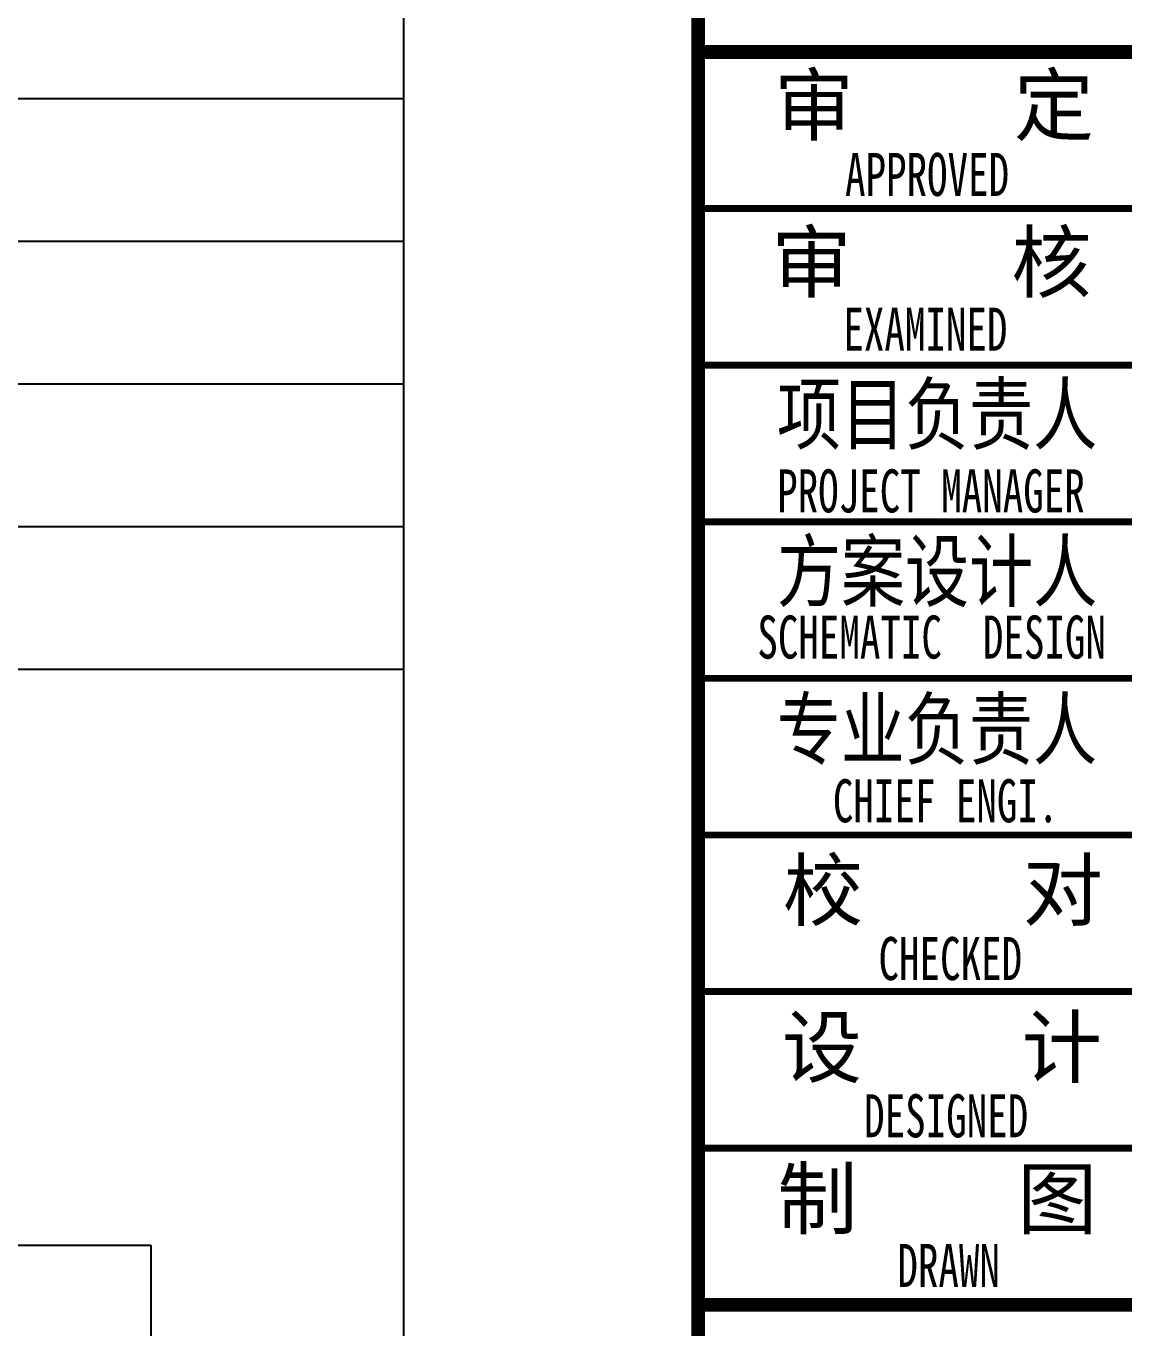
# Model space of a CAD drawing. Extents: x 3774419 to 4775970, y -926964 to 2266.
# Drawn here: x 3911784 to 3917393, y -622282 to -615631 of the extents above; entities that cross this region are included whole.
import ezdxf
from ezdxf.enums import TextEntityAlignment as Align

# ---------------------------------------------------------------- set-up
doc = ezdxf.new("R2010")
doc.units = 0
doc.header["$LTSCALE"] = 1000
doc.header["$MEASUREMENT"] = 0
for name, color, linetype in [('!!电气', 1, 'CONTINUOUS'), ('TEL_TEXT', 7, 'CONTINUOUS'), ('图签文字', 4, 'CONTINUOUS')]:
    doc.layers.add(name, color=color, linetype=linetype)
doc.layers.add('图框', color=147, linetype='CONTINUOUS', lineweight=20)
doc.styles.add('建筑图签-1', font='simhei.ttf', dxfattribs={"width": 0.7})

# ---------------------------------------------------------------- blocks, each defined once
blk = doc.blocks.new('A$C7E752094')
at = {"layer": '图框'}
for points, const_width in [([(0, -2200.3), (0, 37799.7)], 70), ([(7000, 11000), (0, 11000)], 70), ([(0, 11000), (7000, 11000)], 70), ([(0, 10200), (7000, 10200)], 35), ([(0, 9400), (7000, 9400)], 35), ([(0, 8600), (7000, 8600)], 35), ([(0, 7800), (7000, 7800)], 35), ([(0, 7000), (7000, 7000)], 35), ([(0, 6200), (7000, 6200)], 35), ([(0, 5400), (7000, 5400)], 35), ([(0, 4600), (7000, 4600)], 70)]:
    blk.add_lwpolyline(points, dxfattribs=dict(at, const_width=const_width))
at = {"layer": '图签文字', "color": 7, "style": '建筑图签-1'}
for s, p in [('审    定', (387.7, 10578.9)), ('审    核', (374.6, 9776.6)), ('校    对', (433.3, 6567.8)), ('设    计', (427.9, 5766.2)), ('制    图', (404.9, 4991.4))]:
    blk.add_text(s, height=300, dxfattribs=at).set_placement(p)
at = {"layer": '图签文字', "style": '建筑图签-1', "width": 0.7}
for s, p in [('APPROVED ', (750.6, 10264.4)), ('EXAMINED  ', (742, 9473.8, -1799)), ('PROJECT MANAGER', (403.9, 8647.7, -1799)), ('SCHEMATIC  DESIGN', (302.6, 7901, -1799))]:
    blk.add_text(s, height=220, dxfattribs=at).set_placement(p)
at = {"layer": '图签文字', "color": 7, "style": '建筑图签-1', "width": 0.8}
for s, p in [('项目负责人', (402.5, 9000.3)), ('方案设计人', (402.5, 8197.8)), ('专业负责人', (401.2, 7391.3))]:
    blk.add_text(s, height=300, dxfattribs=at).set_placement(p)
at = {"layer": '图签文字', "style": '建筑图签-1', "width": 0.7}
for s, p in [('CHIEF ENGI.', (1264.5, 7174.5)), ('CHECKED  ', (1393, 6368.4)), ('DESIGNED ', (1319.6, 5565.1)), (' DRAWN   ', (1384.6, 4800.2))]:
    blk.add_text(s, height=220, dxfattribs=at).set_placement(p, align=Align.MIDDLE)

msp = doc.modelspace()

# ---------------------------------------------------------------- linework, layer by layer
at = {"layer": 'TEL_TEXT'}
for p, q in [((3892774.2, -621860.3), (3912421.7, -621860.3)), ((3912421.7, -621860.3), (3912421.7, -624776.3))]:
    msp.add_line(p, q, dxfattribs=at)
for points in [[(3891730.2, -591943.4), (3891730.2, -627203.7), (3913714.6, -627203.7), (3913714.6, -591943.4)], [(3891730.2, -616000.4), (3913714.6, -616000.4)], [(3891730.2, -616729.4), (3913714.6, -616729.4)], [(3891730.2, -617458.4), (3913714.6, -617458.4)], [(3891730.2, -618187.4), (3913714.6, -618187.4)], [(3891730.2, -618916.4), (3913714.6, -618916.4)]]:
    msp.add_lwpolyline(points, dxfattribs=at)

# ---------------------------------------------------------------- block references
at = {"layer": '!!电气'}
msp.add_blockref('A$C7E752094', (3915217.3, -626763.6), dxfattribs=at)

doc.saveas('drawing.dxf')
